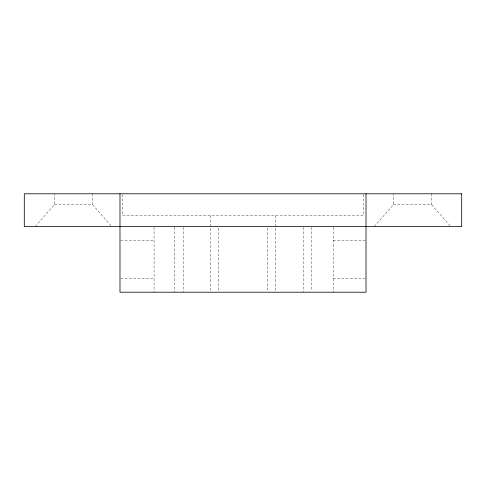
<?xml version="1.0" encoding="UTF-8"?>
<svg xmlns="http://www.w3.org/2000/svg" width="486" height="486" viewBox="0 0 486 486"><rect width="100%" height="100%" fill="white"/><g stroke="black" fill="none" stroke-linecap="round" stroke-linejoin="round"><path stroke-width="0.36" stroke-dasharray="2.43 1.82" d="M35.235 226.598L54.371 204.728L54.371 193.793M374.22 226.598L393.356 204.728L393.356 193.793M54.371 204.728L92.644 204.728L111.78 226.598M393.356 204.728L431.629 204.728L450.765 226.598M120.741 240.266L154.068 240.266M333.214 240.266L365.272 240.266M120.741 278.539L154.068 278.539M333.214 278.539L365.272 278.539M431.629 193.793L431.629 204.728M363.285 194.546L363.285 215.663L122.715 215.663L122.715 194.546M333.214 227.351L333.214 292.208M311.344 227.351L311.344 290.701M303.689 227.351L303.689 292.208M275.805 215.663L275.805 292.208M267.604 228.104L267.604 290.701M218.396 228.104L218.396 290.701M210.195 215.663L210.195 292.208M183.593 227.351L183.593 292.208M174.656 227.351L174.656 292.208M154.068 227.351L154.068 292.208M92.644 193.793L92.644 204.728"/><path stroke-width="0.73" d="M366.019 193.793L366.019 292.208L119.981 292.208L119.981 193.793M461.7 193.793L24.3 193.793L24.3 226.598L461.7 226.598L461.7 193.793"/></g></svg>
